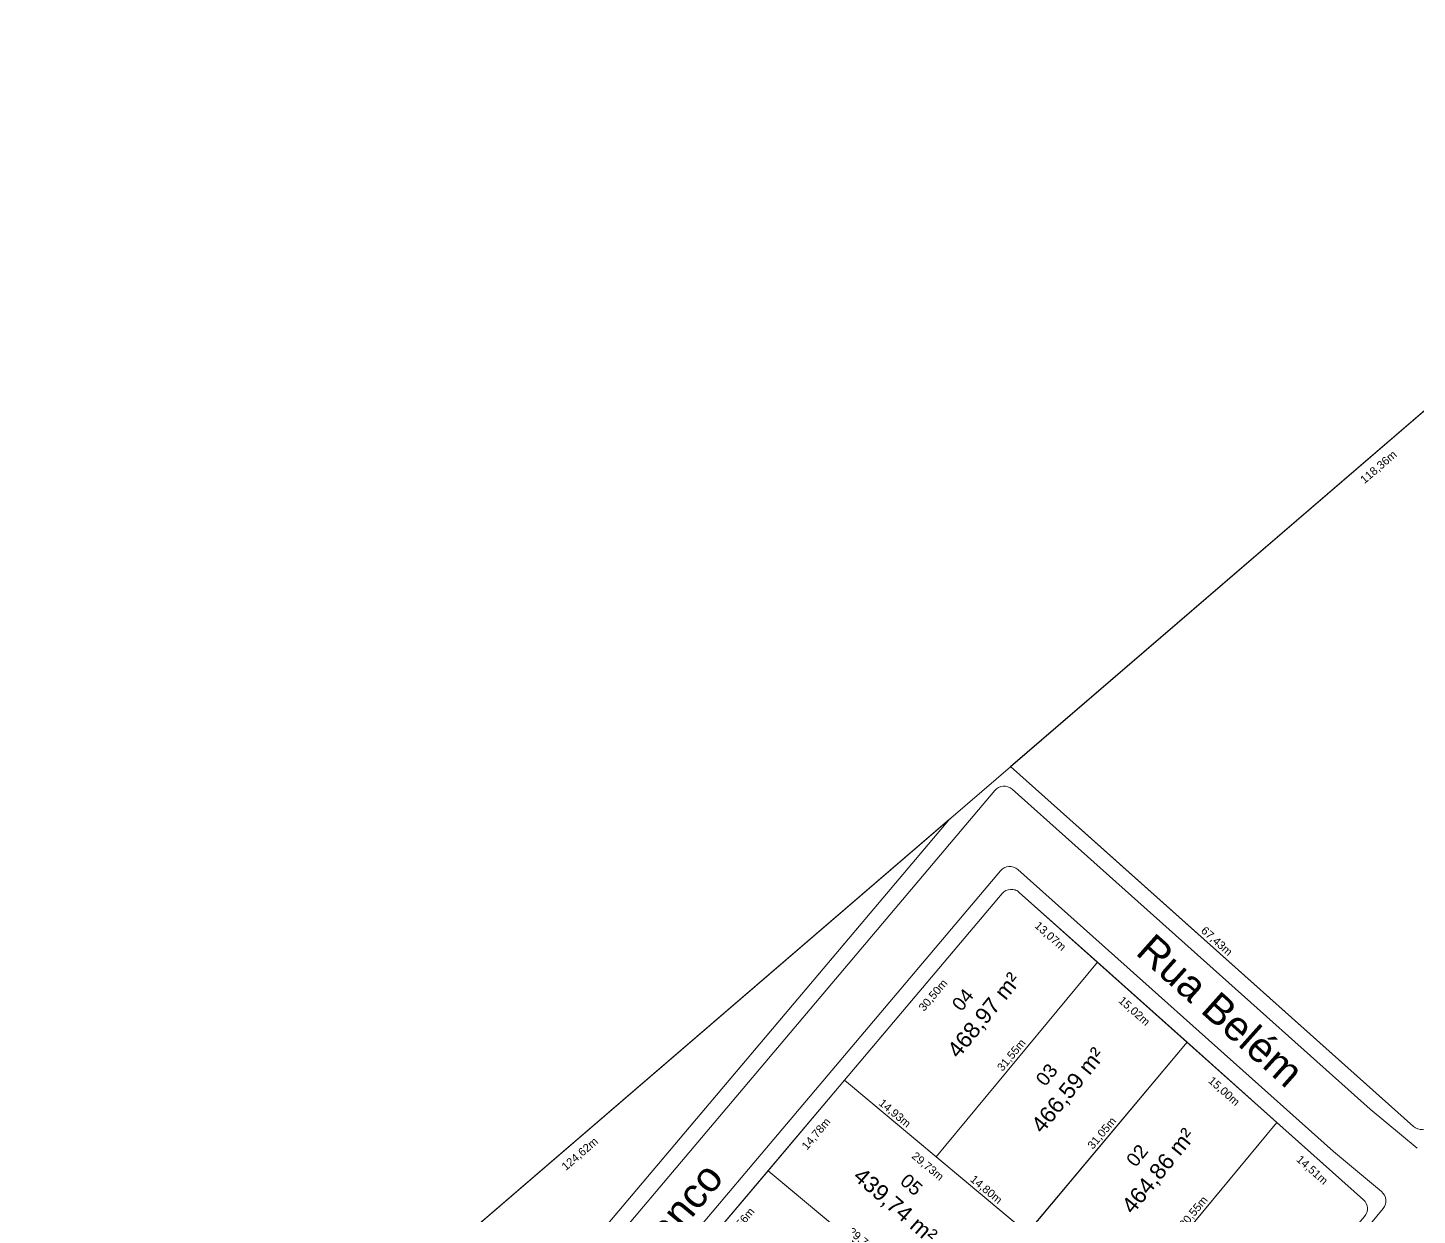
# Model space of a CAD drawing. Header units: metres. Extents: x 3808 to 8215, y 2374 to 6187.
# Drawn here: x 4816.5 to 4989.9, y 3451.6 to 3599.8 of the extents above; entities that cross this region are included whole.
import ezdxf

# ---------------------------------------------------------------- set-up
doc = ezdxf.new("R2010")
doc.units = ezdxf.units.M
for name, color, linetype in [('Areas Lotes', 1, 'Continuous'), ('Calçada', 8, 'Continuous'), ('COTAS', 7, 'Continuous'), ('Lote', 7, 'Continuous'), ('Nome das Ruas', 7, 'Continuous'), ('Nº Lote', 7, 'Continuous'), ('quadras', 7, 'Continuous')]:
    doc.layers.add(name, color=color, linetype=linetype)
doc.styles.add('Arial', font='arial.ttf')
doc.dimstyles.new('Copy(2) of ISO-25', dxfattribs={"dimtxt": 1, "dimasz": 2.5, "dimexe": 1.25, "dimexo": 0.625, "dimgap": 0.2, "dimtad": 1, "dimtoh": 1, "dimlfac": 1, "dimzin": 1, "dimtxsty": 'Arial', "dimblk": 'NONE', "dimcen": 0, "dimse1": 1, "dimse2": 1, "dimsd1": 1, "dimsd2": 1, "dimclrt": 256, "dimaunit": 1, "dimadec": 3, "dimazin": 0, "dimtfac": 1, "dimtmove": 0, "dimatfit": 3, "dimldrblk": 'NONE', "dimfxl": 1, "dimtolj": 1, "dimtzin": 0, "dimarcsym": 0})

# ---------------------------------------------------------------- blocks, each defined once
blk = doc.blocks.new('*D1967')
at = {"layer": 'Defpoints', "color": 0, "linetype": 'Continuous', "transparency": 16777216}
for p in [(4939.13, 3507.58), (4989.41, 3462.65), (4989.41, 3462.65)]:
    blk.add_point(p, dxfattribs=at)
at = {"layer": 'COTAS', "linetype": 'Continuous', "lineweight": 5, "transparency": 16777216, "insert": (4964.8, 3485.72), "char_height": 1, "attachment_point": 5, "rotation": 318.219, "style": 'Arial'}
blk.add_mtext('\\A1;67,43m', dxfattribs=at)
blk = doc.blocks.new('_None')
blk = doc.blocks.new('*D2525')
at = {"layer": 'Defpoints', "color": 0, "linetype": 'Continuous', "transparency": 16777216}
for p in [(4911.72, 3477.54), (4911.72, 3477.54), (4847.28, 3401.22)]:
    blk.add_point(p, dxfattribs=at)
at = {"layer": 'COTAS', "linetype": 'Continuous', "lineweight": 5, "transparency": 16777216, "insert": (4878.89, 3439.9), "char_height": 1, "attachment_point": 5, "rotation": 49.8258, "style": 'Arial'}
blk.add_mtext('\\A1;99,88m', dxfattribs=at)
blk = doc.blocks.new('*D3141')
at = {"layer": 'Defpoints', "color": 0, "linetype": 'Continuous', "transparency": 16777216}
for p in [(4908.85, 3457.12), (4910.75, 3455.52), (4899.46, 3446)]:
    blk.add_point(p, dxfattribs=at)
at = {"layer": 'COTAS', "linetype": 'Continuous', "lineweight": 5, "transparency": 16777216, "insert": (4905.44, 3450.47), "char_height": 1, "attachment_point": 5, "rotation": 49.8258, "style": 'Arial'}
blk.add_mtext('\\A1;14,56m', dxfattribs=at)
blk = doc.blocks.new('*D3142')
at = {"layer": 'Defpoints', "color": 0, "linetype": 'Continuous', "transparency": 16777216}
for p in [(4918.39, 3468.41), (4920.28, 3466.81), (4908.85, 3457.12)]:
    blk.add_point(p, dxfattribs=at)
at = {"layer": 'COTAS', "linetype": 'Continuous', "lineweight": 5, "transparency": 16777216, "insert": (4914.91, 3461.68), "char_height": 1, "attachment_point": 5, "rotation": 49.8258, "style": 'Arial'}
blk.add_mtext('\\A1;14,78m', dxfattribs=at)
blk = doc.blocks.new('*D3143')
at = {"layer": 'Defpoints', "color": 0, "linetype": 'Continuous', "transparency": 16777216}
for p in [(4938.06, 3491.72), (4939.96, 3490.12), (4918.39, 3468.41)]:
    blk.add_point(p, dxfattribs=at)
at = {"layer": 'COTAS', "linetype": 'Continuous', "lineweight": 5, "transparency": 16777216, "insert": (4929.51, 3478.98), "char_height": 1, "attachment_point": 5, "rotation": 49.8258, "style": 'Arial'}
blk.add_mtext('\\A1;30,50m', dxfattribs=at)
blk = doc.blocks.new('*D3144')
at = {"layer": 'Defpoints', "color": 0, "linetype": 'Continuous', "transparency": 16777216}
for p in [(4940.21, 3491.87), (4949.95, 3483.16), (4948.38, 3481.4)]:
    blk.add_point(p, dxfattribs=at)
at = {"layer": 'COTAS', "linetype": 'Continuous', "lineweight": 5, "transparency": 16777216, "insert": (4944.04, 3486.35), "char_height": 1, "attachment_point": 5, "rotation": 318.219, "style": 'Arial'}
blk.add_mtext('\\A1;13,07m', dxfattribs=at)
blk = doc.blocks.new('*D3145')
at = {"layer": 'Defpoints', "color": 0, "linetype": 'Continuous', "transparency": 16777216}
for p in [(4949.95, 3483.16), (4961.15, 3473.15), (4959.58, 3471.39)]:
    blk.add_point(p, dxfattribs=at)
at = {"layer": 'COTAS', "linetype": 'Continuous', "lineweight": 5, "transparency": 16777216, "insert": (4954.51, 3476.99), "char_height": 1, "attachment_point": 5, "rotation": 318.219, "style": 'Arial'}
blk.add_mtext('\\A1;15,02m', dxfattribs=at)
blk = doc.blocks.new('*D3146')
at = {"layer": 'Defpoints', "color": 0, "linetype": 'Continuous', "transparency": 16777216}
for p in [(4961.15, 3473.15), (4972.34, 3463.16), (4970.77, 3461.4)]:
    blk.add_point(p, dxfattribs=at)
at = {"layer": 'COTAS', "linetype": 'Continuous', "lineweight": 5, "transparency": 16777216, "insert": (4965.71, 3466.99), "char_height": 1, "attachment_point": 5, "rotation": 318.219, "style": 'Arial'}
blk.add_mtext('\\A1;15,00m', dxfattribs=at)
blk = doc.blocks.new('*D3147')
at = {"layer": 'Defpoints', "color": 0, "linetype": 'Continuous', "transparency": 16777216}
for p in [(4972.34, 3463.16), (4983.16, 3453.49), (4981.59, 3451.73)]:
    blk.add_point(p, dxfattribs=at)
at = {"layer": 'COTAS', "linetype": 'Continuous', "lineweight": 5, "transparency": 16777216, "insert": (4976.71, 3457.16), "char_height": 1, "attachment_point": 5, "rotation": 318.219, "style": 'Arial'}
blk.add_mtext('\\A1;14,51m', dxfattribs=at)
blk = doc.blocks.new('*D3151')
at = {"layer": 'Defpoints', "color": 0, "linetype": 'Continuous', "transparency": 16777216}
for p in [(4961.15, 3473.15), (4961.15, 3473.15), (4941.21, 3449.36)]:
    blk.add_point(p, dxfattribs=at)
at = {"layer": 'COTAS', "linetype": 'Continuous', "lineweight": 5, "transparency": 16777216, "insert": (4950.57, 3461.77), "char_height": 1, "attachment_point": 5, "rotation": 50.0221, "style": 'Arial'}
blk.add_mtext('\\A1;31,05m', dxfattribs=at)
blk = doc.blocks.new('*D3166')
at = {"layer": 'Defpoints', "color": 0, "linetype": 'Continuous', "transparency": 16777216}
for p in [(4908.85, 3457.12), (4931.71, 3438.04), (4931.71, 3438.04)]:
    blk.add_point(p, dxfattribs=at)
at = {"layer": 'COTAS', "linetype": 'Continuous', "lineweight": 5, "transparency": 16777216, "insert": (4920.79, 3448.19), "char_height": 1, "attachment_point": 5, "rotation": 320.1395, "style": 'Arial'}
blk.add_mtext('\\A1;29,78m', dxfattribs=at)
blk = doc.blocks.new('*D3168')
at = {"layer": 'Defpoints', "color": 0, "linetype": 'Continuous', "transparency": 16777216}
for p in [(4918.39, 3468.41), (4941.21, 3449.36), (4939.64, 3447.48)]:
    blk.add_point(p, dxfattribs=at)
at = {"layer": 'COTAS', "linetype": 'Continuous', "lineweight": 5, "transparency": 16777216, "insert": (4928.74, 3457.62), "char_height": 1, "attachment_point": 5, "rotation": 320.1395, "style": 'Arial'}
blk.add_mtext('\\A1;29,73m', dxfattribs=at)
blk = doc.blocks.new('*D3170')
at = {"layer": 'Defpoints', "color": 0, "linetype": 'Continuous', "transparency": 16777216}
for p in [(4949.95, 3483.16), (4949.95, 3483.16), (4929.85, 3458.85)]:
    blk.add_point(p, dxfattribs=at)
at = {"layer": 'COTAS', "linetype": 'Continuous', "lineweight": 5, "transparency": 16777216, "insert": (4939.28, 3471.51), "char_height": 1, "attachment_point": 5, "rotation": 50.4144, "style": 'Arial'}
blk.add_mtext('\\A1;31,55m', dxfattribs=at)
blk = doc.blocks.new('*D3171')
at = {"layer": 'Defpoints', "color": 0, "linetype": 'Continuous', "transparency": 16777216}
for p in [(4972.34, 3463.16), (4972.34, 3463.16), (4952.87, 3439.62)]:
    blk.add_point(p, dxfattribs=at)
at = {"layer": 'COTAS', "linetype": 'Continuous', "lineweight": 5, "transparency": 16777216, "insert": (4961.99, 3451.9), "char_height": 1, "attachment_point": 5, "rotation": 50.4138, "style": 'Arial'}
blk.add_mtext('\\A1;30,55m', dxfattribs=at)
blk = doc.blocks.new('*D3172')
at = {"layer": 'Defpoints', "color": 0, "linetype": 'Continuous', "transparency": 16777216}
for p in [(4918.39, 3468.41), (4929.85, 3458.85), (4929.85, 3458.85)]:
    blk.add_point(p, dxfattribs=at)
at = {"layer": 'COTAS', "linetype": 'Continuous', "lineweight": 5, "transparency": 16777216, "insert": (4924.63, 3464.24), "char_height": 1, "attachment_point": 5, "rotation": 320.1395, "style": 'Arial'}
blk.add_mtext('\\A1;14,93m', dxfattribs=at)
blk = doc.blocks.new('*D3173')
at = {"layer": 'Defpoints', "color": 0, "linetype": 'Continuous', "transparency": 16777216}
for p in [(4929.85, 3458.85), (4941.21, 3449.36), (4941.21, 3449.36)]:
    blk.add_point(p, dxfattribs=at)
at = {"layer": 'COTAS', "linetype": 'Continuous', "lineweight": 5, "transparency": 16777216, "insert": (4936.04, 3454.72), "char_height": 1, "attachment_point": 5, "rotation": 320.1395, "style": 'Arial'}
blk.add_mtext('\\A1;14,80m', dxfattribs=at)
blk = doc.blocks.new('*D6305')
at = {"layer": 'Defpoints', "color": 0, "linetype": 'Continuous', "transparency": 16777216}
for p in [(4931.56, 3501.07), (4933.17, 3499.2), (4837.11, 3419.77)]:
    blk.add_point(p, dxfattribs=at)
at = {"layer": 'COTAS', "linetype": 'Continuous', "lineweight": 5, "transparency": 16777216, "insert": (4885.42, 3459.16), "char_height": 1, "attachment_point": 5, "rotation": 40.7182, "style": 'Arial'}
blk.add_mtext('\\A1;124,62m', dxfattribs=at)
blk = doc.blocks.new('*D6306')
at = {"layer": 'Defpoints', "color": 0, "linetype": 'Continuous', "transparency": 16777216}
for p in [(5028.84, 3584.8), (5030.46, 3582.92), (4939.13, 3507.58)]:
    blk.add_point(p, dxfattribs=at)
at = {"layer": 'COTAS', "linetype": 'Continuous', "lineweight": 5, "transparency": 16777216, "insert": (4985.08, 3544.92), "char_height": 1, "attachment_point": 5, "rotation": 40.7182, "style": 'Arial'}
blk.add_mtext('\\A1;118,36m', dxfattribs=at)

msp = doc.modelspace()

# ---------------------------------------------------------------- linework, layer by layer
at = {"layer": 'Calçada', "linetype": 'Continuous', "lineweight": 5}
msp.add_line((4983.998, 3464.81), (4989.864, 3459.922), dxfattribs=at)
at = {"layer": 'Calçada', "linetype": 'Continuous', "lineweight": 5, "flags": 128}
for points in [[(4841.751, 3411.289), (4850.439, 3403.994, 0.4152246), (4852.555, 3404.182), (4866.641, 3421.077), (4937.156, 3504.596, -0.4224512), (4939.302, 3504.747), (4983.998, 3464.81)], [(4905.002, 3358.182, 0.41801), (4907.127, 3358.382), (4920.445, 3374.666), (4971.605, 3435.425), (4985.617, 3452.406, 0.4127954), (4985.42, 3454.513), (4979.424, 3459.51), (4940.006, 3494.73, 0.4224512), (4937.86, 3494.58), (4872.003, 3416.577), (4857.91, 3399.673, 0.4132033), (4858.097, 3397.564), (4905.002, 3358.182)]]:
    msp.add_lwpolyline(points, format="xyb", dxfattribs=at)
at = {"layer": 'Lote', "linetype": 'Continuous', "lineweight": 5}
for p, q in [((4816.479, 3402.02), (5046.296, 3599.821)), ((4949.952, 3483.162), (4929.846, 3458.846)), ((4924.241, 3429.125), (4961.155, 3473.152)), ((4964.794, 3429.666), (4918.386, 3468.414)), ((4952.874, 3439.618), (4972.339, 3463.159)), ((4955.211, 3418.414), (4908.852, 3457.121))]:
    msp.add_line(p, q, dxfattribs=at)
at = {"layer": 'Lote', "linetype": 'Continuous', "lineweight": 5, "flags": 128}
for points in [[(4939.129, 3507.583), (4989.413, 3462.654, 0.4251677), (4991.568, 3462.815), (5065.61, 3552.17, 0.4132224), (5065.416, 3554.279), (5028.84, 3584.796)], [(4949.952, 3483.162), (4940.207, 3491.869, 0.4224512), (4938.062, 3491.718), (4918.386, 3468.414), (4929.846, 3458.846)], [(4964.794, 3429.666), (4983.303, 3451.399, 0.4072698), (4983.16, 3453.49), (4972.339, 3463.159), (4952.874, 3439.618)]]:
    msp.add_lwpolyline(points, format="xyb", close=True, dxfattribs=at)
for points in [[(4961.155, 3473.152), (4949.952, 3483.162), (4929.846, 3458.846), (4941.206, 3449.36)], [(4972.339, 3463.159), (4961.155, 3473.152), (4941.206, 3449.36), (4952.874, 3439.618)], [(4931.711, 3438.035), (4941.206, 3449.36), (4918.386, 3468.414), (4908.852, 3457.121)]]:
    msp.add_lwpolyline(points, close=True, dxfattribs=at)
msp.add_lwpolyline([(4924.241, 3429.125), (4931.711, 3438.035), (4908.852, 3457.121), (4899.46, 3445.997), (4919.983, 3428.861)], dxfattribs=at)
at = {"layer": 'quadras', "linetype": 'Continuous', "lineweight": 5}
for p, q in [((4939.129, 3507.583), (5028.84, 3584.796)), ((4939.129, 3507.583), (4989.413, 3462.654)), ((4931.561, 3501.07), (4853.153, 3408.202)), ((4989.413, 3462.654), (4947.243, 3500.333)), ((4938.062, 3491.718), (4861.564, 3401.112)), ((4983.16, 3453.49), (4940.207, 3491.869))]:
    msp.add_line(p, q, dxfattribs=at)
at = {"layer": 'quadras', "linetype": 'Continuous', "lineweight": 5, "flags": 128}
msp.add_lwpolyline([(4837.105, 3419.773), (4851.04, 3408.023, 0.4140307), (4853.153, 3408.202), (4931.561, 3501.07)], format="xyb", close=True, dxfattribs=at)
at = {"layer": 'quadras', "linetype": 'Continuous', "lineweight": 5}
for centre, start, end in [((4939.208, 3490.75), 48.21904, 139.82578), ((4990.413, 3463.772), 228.21904, 320.35357), ((4990.413, 3463.772), 228.21904, 320.35357), ((4982.161, 3452.371), 319.58071, 48.21904)]:
    msp.add_arc(centre, 1.5, start, end, dxfattribs=at)

# ---------------------------------------------------------------- texts
at = {"layer": 'Areas Lotes', "color": 1, "lineweight": 5, "style": 'Arial'}
for s, rotation, p in [('468,97 m²', 50.94257, (4932.601, 3471.028)), ('466,59 m²', 50.94257, (4943.076, 3461.668)), ('464,86 m²', 50.94257, (4954.357, 3451.59)), ('439,74 m²', 318.90341, (4919.343, 3456.194))]:
    msp.add_text(s, height=2.0071, rotation=rotation, dxfattribs=at).set_placement(p)
at = {"layer": 'Nome das Ruas', "lineweight": 5, "style": 'Arial'}
for s, height, rotation, p in [('Rua Belém', 3.6842, 318.22653, (4954.579, 3484.233, 190.804)), ('Rua Rio Branco', 3.68425, 50.27315, (4880.276, 3428.211, 190.804))]:
    msp.add_text(s, height=height, rotation=rotation, dxfattribs=at).set_placement(p)
at = {"layer": 'Nº Lote', "lineweight": 5, "style": 'Arial'}
for s, rotation, p in [('04', 50.94257, (4932.972, 3476.903, 1.156)), ('03', 50.94257, (4943.447, 3467.543, 1.156)), ('02', 50.94257, (4954.727, 3457.464, 1.156)), ('05', 318.90341, (4925.201, 3455.615, 1.156))]:
    msp.add_text(s, height=1.706, rotation=rotation, dxfattribs=at).set_placement(p)

# ---------------------------------------------------------------- dimensions: what is measured, and where the dimension line sits
at = {"layer": 'COTAS', "linetype": 'Continuous', "lineweight": 5}
for p1, p2, distance, picture, middle in [((4939.129, 3507.583), (5028.84, 3584.796), -2.48, '*D6306', (4985.08, 3544.917)), ((4939.129, 3507.583), (4989.413, 3462.654), 0, '*D1967', (4964.805, 3485.716)), ((4837.105, 3419.773), (4931.561, 3501.07), -2.461, '*D6305', (4885.417, 3459.163)), ((4940.207, 3491.869), (4949.952, 3483.162), -2.36, '*D3144', (4944.04, 3486.352)), ((4929.846, 3458.846), (4949.952, 3483.162), 0, '*D3170', (4939.281, 3471.514)), ((4847.283, 3401.223), (4911.719, 3477.542), 0, '*D2525', (4878.889, 3439.899)), ((4918.386, 3468.414), (4941.206, 3449.36), -2.446, '*D3168', (4928.742, 3457.624)), ((4918.386, 3468.414), (4929.846, 3458.846), 0, '*D3172', (4924.629, 3464.245)), ((4952.874, 3439.618), (4972.339, 3463.159), 0, '*D3171', (4961.989, 3451.899)), ((4908.852, 3457.121), (4931.711, 3438.035), 0, '*D3166', (4920.795, 3448.193))]:
    dim = msp.add_aligned_dim(p1=p1, p2=p2, distance=distance, dimstyle='Copy(2) of ISO-25', override={"dimpost": 'm'}, dxfattribs=at)
    dim.commit()
    dim.dimension.update_dxf_attribs({"geometry": picture, "text_midpoint": middle})
for base, p1, p2, angle, picture, middle in [((4939.96, 3490.115), (4918.386, 3468.414), (4938.062, 3491.718), 229.82578, '*D3143', (4929.51, 3478.98)), ((4959.582, 3471.392), (4949.952, 3483.162), (4961.155, 3473.152), 138.21904, '*D3145', (4954.514, 3476.994)), ((4961.155, 3473.152), (4941.206, 3449.36), (4961.155, 3473.152), 230.02211, '*D3151', (4950.567, 3461.771)), ((4970.766, 3461.399), (4961.155, 3473.152), (4972.339, 3463.159), 138.21904, '*D3146', (4965.708, 3466.992)), ((4920.284, 3466.811), (4908.852, 3457.121), (4918.386, 3468.414), 229.82578, '*D3142', (4914.905, 3461.682)), ((4981.587, 3451.73), (4972.339, 3463.159), (4983.16, 3453.49), 138.21904, '*D3147', (4976.71, 3457.161)), ((4941.206, 3449.36), (4929.846, 3458.846), (4941.206, 3449.36), 140.13946, '*D3173', (4936.039, 3454.718)), ((4910.75, 3455.519), (4899.46, 3445.997), (4908.852, 3457.121), 229.82578, '*D3141', (4905.442, 3450.473))]:
    dim = msp.add_linear_dim(base=base, p1=p1, p2=p2, angle=angle, dimstyle='Copy(2) of ISO-25', override={"dimpost": 'm', "dimtmove": 1}, dxfattribs=at)
    dim.commit()
    dim.dimension.update_dxf_attribs({"geometry": picture, "text_midpoint": middle})

doc.saveas('drawing.dxf')
